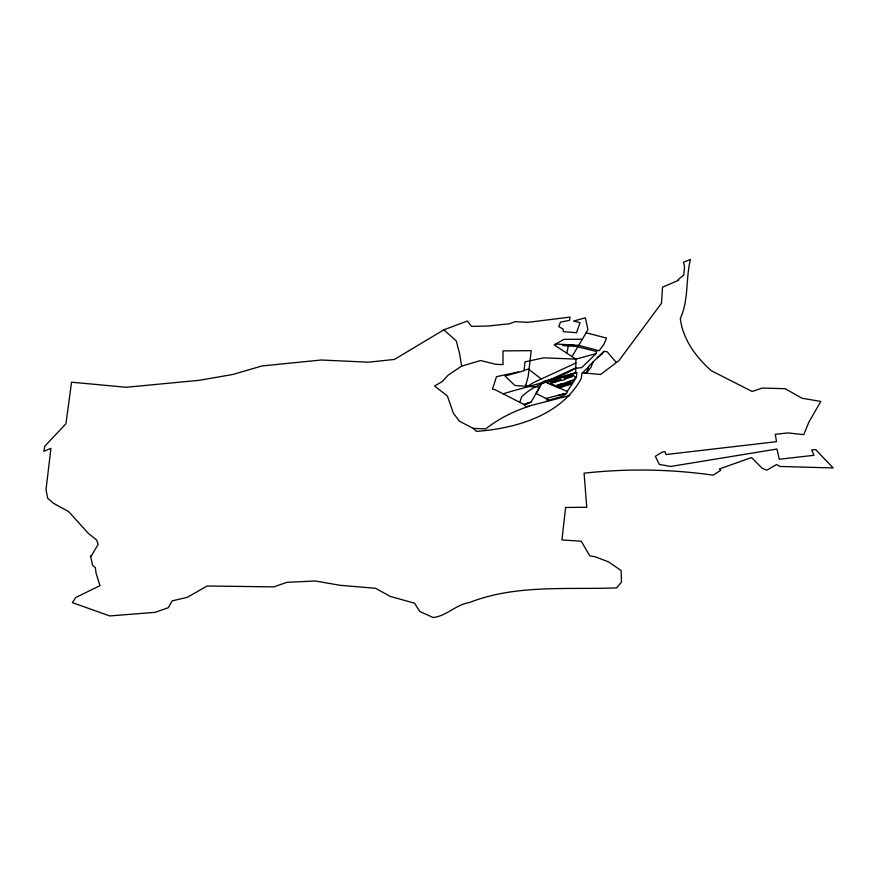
<?xml version="1.0" encoding="UTF-8"?>
<svg xmlns="http://www.w3.org/2000/svg" width="877" height="877" viewBox="0 0 877 877"><rect width="100%" height="100%" fill="white"/><g stroke="black" fill="none" stroke-linecap="round" stroke-linejoin="round"><path stroke-width="1.32" d="M575.871 368.263L581.692 367.616L596.141 353.584L575.926 359.121L543.663 357.827L524.983 361.85L524.073 370.73L505.009 376.036L514.974 385.54L525.52 386.209L528.239 376.123L531.221 350.647L502.949 350.899L503.036 364.657L495.626 364.273L480.629 360.535L461.576 366.158L448.268 375.038L442.194 381.594L434.553 385.99L447.369 395.955L453.453 413.374L459.482 421.234L473.185 428.382L476.595 431.374C516.093 428.447 560.984 415.512 581.276 378.524L582.076 372.78L600.559 374.468L618.844 360.71L661.477 303.256L662.541 287.196L678.677 280.212L678.042 279.697L683.72 275.104L684.575 267.211L683.556 262.223L690.429 259.449C685.584 279.018 688.894 300.109 680.278 318.548C682.92 339.443 695.976 357.202 711.39 370.785L752.104 391.438L762.332 388.072L785.068 388.686L802.049 398.246L820.806 401.425L808.967 421.98L803.738 434.619L787.875 432.931L775.257 434.301L776.529 441.679L666.038 454.538L664.919 451.644L662.201 452.093L655.349 456.314L659.34 464.426L670.631 466.465L776.945 449.024L779.258 459.252L813.933 455.316L811.729 449.967L815.588 449.539L833.15 467.945L779.85 466.465L776.594 464.536L766.805 470.171L762.332 468.428L751.556 457.531L719.315 468.976L720.817 470.236L713.111 475.17C670.269 469.085 627.066 468.395 584.071 473.196L586.757 507.279L565.599 507.454L561.949 539.936L581.243 541.219L589.772 555.821L595.22 556.807L608.682 561.927L621.102 570.532L621.486 582.087L616.597 587.897C567.638 589.783 516.005 584.203 469.403 602.554C456.073 604.549 446.426 616.038 433.172 617.551L419.765 611.455L414.503 603.179L390.276 596.426L375.542 588.303L339.881 585.277L315.227 580.969L286.867 582.35L273.777 586.877L207.125 586L187.404 597.27L172.122 600.898L168.318 607.717L155.108 612.343L109.8 615.939L72.352 602.631L75.729 597.544L99.989 585.628L96.108 573.372L95.341 567.671L92.666 565.391L90.463 555.875L91.164 556.161L98.136 544.409L96.613 540.013L88.336 533.38L68.658 511.598L53.541 503.343L47.709 498.279L45.999 489.794L50.921 448.322L43.85 451.315L44.76 446.24L65.939 423.788L71.552 382.197L126.222 387.272L199.594 380.256L232.997 374.446L262.048 365.939L321.267 360.008L368.395 362.201L394.464 359.417L443.861 329.829L467.397 321.015L471.519 326.376L488.105 326.036L509.515 323.734L515.172 321.662L527.866 322.33L570.138 317.112L569.447 320.346L560.436 322.144L558.781 326.683L562.968 328.897L563.429 331.67L576.507 332.701L580.037 322.626L573.58 321.081L585.354 317.814L587.941 329.631L582.394 339.202L563.933 339.355L554.187 344.902L575.926 359.121L575.718 372.451C557.016 378.996 536.11 382.295 521.541 397.007L519.776 402.302M582.394 339.202L578.634 345.395L562.881 344.453L562.76 345.582L577.987 346.503L571.968 356.654M566.75 353.223L568.504 345.428M588.664 366.783L583.348 371.969L583.929 372.944L586.077 373.142L586.757 372.451L588.949 365.994L603.858 351.392L607.114 351.743L616.125 362.289M593.071 361.927L590.802 367.704L586.757 372.451M525.926 385.31L525.52 386.209L539.695 387.206L531.089 402.072L524.402 404.714L495.362 389.827L492.468 389.169L496.503 376.671L518.592 371.903M595.68 353.705L596.798 351.589L577.921 346.799M603.858 351.392L602.148 354.045L597.358 357.652M567.222 391.438L576.342 377.461L576.913 372.626L545.867 382.175L567.594 391.602L566.52 393.225L545.998 398.443L536.066 393.477L541.8 383.479L575.871 367.891C553.694 381.67 527.735 386.165 503.168 393.795M578.634 345.395L599.177 350.712L603.847 344.387L606.566 338.105L586.099 332.756M541.087 383.074L543.937 381.331L551.589 379.105M575.926 363.001L533.49 382.58L528.228 385.891L525.882 385.409M527.899 403.343L524.227 404.779L525.904 406.84L569.776 395.505M529.05 406.259C513.407 411.28 498.651 418.757 485.683 428.919L473.185 428.382M523.898 404.45L531.089 402.072M550.964 382.504L558.693 379.982L557.651 378.919M573.372 375.203L564.898 377.965L563.856 376.902M561.039 380.18L553.288 382.701L551.107 380.465M564.92 378.919L572.67 376.386L570.478 374.15M555.547 385.727L562.19 383.567L563.626 385.036M573.898 379.752L568.395 381.55L569.82 383.008M524.117 370.313L528.469 369.031L541.164 378.897M557.575 395.538L564.941 393.641L565.895 394.168L561.236 396.612L549.276 400.076L545.998 398.443L548.487 399.693L546.667 401.26M562.826 344.804L574.194 345.395L555.93 343.948M543.937 381.331L545.034 381.802M545.867 382.175L559.69 388.171M443.861 329.829L456.259 340.956L459.592 353.497L461.576 366.158M568.548 374.786L570.73 377.022M566.608 375.411L568.789 377.658M564.667 376.047L566.86 378.283M562.727 376.682L565.358 379.368L561.477 380.629L558.857 377.943M567.978 382.054L570.16 384.29M566.038 382.679L568.23 384.915M564.097 383.315L566.29 385.551M556.917 378.568L559.098 380.804M562.168 383.94L564.349 386.176M554.977 379.204L557.169 381.44M560.228 384.575L562.409 386.812M553.036 379.829L555.229 382.076M575.465 377.351L572.297 382.208L558.09 386.834L553.058 384.652L549.923 381.44L572.33 374.139L575.465 377.351M569.918 381.418L558.287 385.2L560.469 387.448L572.1 383.655L569.918 381.418"/></g></svg>
